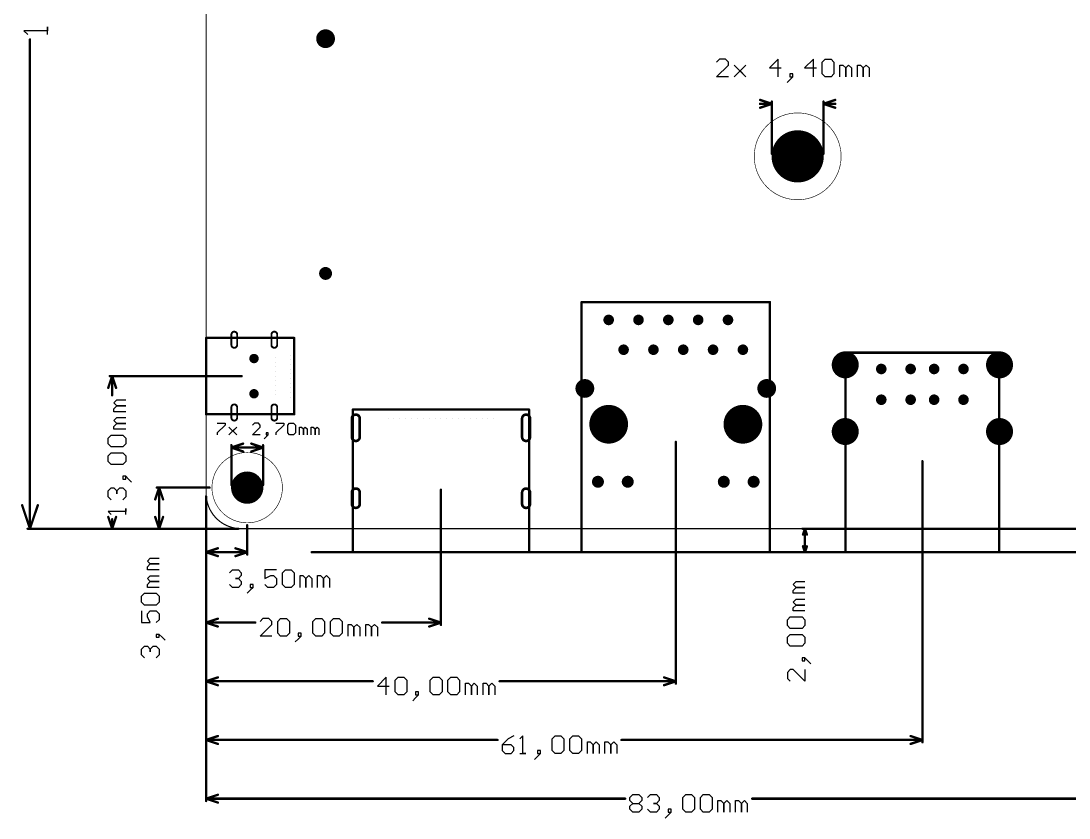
# Model space of a CAD drawing. Header units: millimetres. Extents: x -16 to 144, y -25 to 121.
# Drawn here: x -15.8 to 73.5, y -24.7 to 43.3 of the extents above; entities that cross this region are included whole.
import ezdxf

# ---------------------------------------------------------------- set-up
doc = ezdxf.new("R2010")
doc.units = ezdxf.units.MM
for name, color, linetype in [('Mechanical1', 6, 'Continuous'), ('Mechanical10', 56, 'Continuous'), ('Mechanical15', 56, 'Continuous'), ('PadHoleLayer', 156, 'Continuous')]:
    doc.layers.add(name, color=color, linetype=linetype)

# ---------------------------------------------------------------- blocks, each defined once
blk = doc.blocks.new('CON_HDMI_269')
at = {"layer": 'PadHoleLayer', "const_width": 0.225}
for points in [[(-7.588, 3.737), (-7.588, 5.312, -1), (-6.913, 5.312), (-6.913, 3.737, -1)], [(6.913, 3.737), (6.913, 5.312, -1), (7.588, 5.312), (7.588, 3.737, -1)], [(-7.588, -1.963), (-7.588, -0.988, -1), (-6.913, -0.988), (-6.913, -1.963, -1)], [(6.913, -1.963), (6.913, -0.988, -1), (7.588, -0.988), (7.588, -1.963, -1)]]:
    blk.add_lwpolyline(points, format="xyb", close=True, dxfattribs=at)
at = {"layer": 'PadHoleLayer'}
for points in [[(-4.5, 5.325), (-4.5, 5.325, -1), (-4.5, 5.325), (-4.5, 5.325, -1)], [(-4, 5.325), (-4, 5.325, -1), (-4, 5.325), (-4, 5.325, -1)], [(-3.5, 5.325), (-3.5, 5.325, -1), (-3.5, 5.325), (-3.5, 5.325, -1)], [(-3, 5.325), (-3, 5.325, -1), (-3, 5.325), (-3, 5.325, -1)], [(-2.5, 5.325), (-2.5, 5.325, -1), (-2.5, 5.325), (-2.5, 5.325, -1)], [(-2, 5.325), (-2, 5.325, -1), (-2, 5.325), (-2, 5.325, -1)], [(-1.5, 5.325), (-1.5, 5.325, -1), (-1.5, 5.325), (-1.5, 5.325, -1)], [(-1, 5.325), (-1, 5.325, -1), (-1, 5.325), (-1, 5.325, -1)], [(-0.5, 5.325), (-0.5, 5.325, -1), (-0.5, 5.325), (-0.5, 5.325, -1)], [(0, 5.325), (0, 5.325, -1), (0, 5.325), (0, 5.325, -1)], [(0.5, 5.325), (0.5, 5.325, -1), (0.5, 5.325), (0.5, 5.325, -1)], [(1, 5.325), (1, 5.325, -1), (1, 5.325), (1, 5.325, -1)], [(1.5, 5.325), (1.5, 5.325, -1), (1.5, 5.325), (1.5, 5.325, -1)], [(2, 5.325), (2, 5.325, -1), (2, 5.325), (2, 5.325, -1)], [(2.5, 5.325), (2.5, 5.325, -1), (2.5, 5.325), (2.5, 5.325, -1)], [(3, 5.325), (3, 5.325, -1), (3, 5.325), (3, 5.325, -1)], [(3.5, 5.325), (3.5, 5.325, -1), (3.5, 5.325), (3.5, 5.325, -1)], [(4, 5.325), (4, 5.325, -1), (4, 5.325), (4, 5.325, -1)], [(4.5, 5.325), (4.5, 5.325, -1), (4.5, 5.325), (4.5, 5.325, -1)]]:
    blk.add_lwpolyline(points, format="xyb", close=True, dxfattribs=at)
blk = doc.blocks.new('CON_WRT_685119248123_270')
at = {"layer": 'PadHoleLayer'}
for points in [[(-1.8, 3.425), (-1.8, 3.425, -1), (-1.8, 3.425), (-1.8, 3.425, -1)], [(-1.4, 3.425), (-1.4, 3.425, -1), (-1.4, 3.425), (-1.4, 3.425, -1)], [(-1, 3.425), (-1, 3.425, -1), (-1, 3.425), (-1, 3.425, -1)], [(-0.6, 3.425), (-0.6, 3.425, -1), (-0.6, 3.425), (-0.6, 3.425, -1)], [(-0.2, 3.425), (-0.2, 3.425, -1), (-0.2, 3.425), (-0.2, 3.425, -1)], [(0.2, 3.425), (0.2, 3.425, -1), (0.2, 3.425), (0.2, 3.425, -1)], [(0.6, 3.425), (0.6, 3.425, -1), (0.6, 3.425), (0.6, 3.425, -1)], [(1, 3.425), (1, 3.425, -1), (1, 3.425), (1, 3.425, -1)], [(1.4, 3.425), (1.4, 3.425, -1), (1.4, 3.425), (1.4, 3.425, -1)], [(1.8, 3.425), (1.8, 3.425, -1), (1.8, 3.425), (1.8, 3.425, -1)], [(-1.6, 2.2), (-1.6, 2.2, -1), (-1.6, 2.2), (-1.6, 2.2, -1)], [(-1.2, 2.2), (-1.2, 2.2, -1), (-1.2, 2.2), (-1.2, 2.2, -1)], [(-0.8, 2.2), (-0.8, 2.2, -1), (-0.8, 2.2), (-0.8, 2.2, -1)], [(-0.4, 2.2), (-0.4, 2.2, -1), (-0.4, 2.2), (-0.4, 2.2, -1)], [(0, 2.2), (0, 2.2, -1), (0, 2.2), (0, 2.2, -1)], [(0.4, 2.2), (0.4, 2.2, -1), (0.4, 2.2), (0.4, 2.2, -1)], [(0.8, 2.2), (0.8, 2.2, -1), (0.8, 2.2), (0.8, 2.2, -1)], [(1.2, 2.2), (1.2, 2.2, -1), (1.2, 2.2), (1.2, 2.2, -1)], [(1.6, 2.2), (1.6, 2.2, -1), (1.6, 2.2), (1.6, 2.2, -1)]]:
    blk.add_lwpolyline(points, format="xyb", close=True, dxfattribs=at)
for points, const_width in [([(-3.544, 2.304), (-2.656, 2.304, -1), (-2.656, 1.816), (-3.544, 1.816, -1)], 0.162), ([(2.656, 2.304), (3.544, 2.304, -1), (3.544, 1.816), (2.656, 1.816, -1)], 0.162), ([(-1.7, 0.33, 1), (-1.3, 0.33, 1)], 0.4), ([(1.3, 0.33, 1), (1.7, 0.33, 1)], 0.4), ([(-3.544, -1.106), (-2.656, -1.106, -1), (-2.656, -1.594), (-3.544, -1.594, -1)], 0.162), ([(2.656, -1.106), (3.544, -1.106, -1), (3.544, -1.594), (2.656, -1.594, -1)], 0.162)]:
    blk.add_lwpolyline(points, format="xyb", close=True, dxfattribs=dict(at, const_width=const_width))
blk = doc.blocks.new('PCB_WRT_9774025360_271')
at = {"layer": 'PadHoleLayer', "const_width": 2.2}
blk.add_lwpolyline([(-1.1, 0, 1), (1.1, 0, 1)], format="xyb", close=True, dxfattribs=at)
blk = doc.blocks.new('CON_NGFF_KEY_M_P67_H420_280')
at = {"layer": 'PadHoleLayer'}
for points, const_width in [([(9.6, -1.5, 1), (10.4, -1.5, 1)], 0.8), ([(-10.275, -1.5, 1), (-9.725, -1.5, 1)], 0.55)]:
    blk.add_lwpolyline(points, format="xyb", close=True, dxfattribs=dict(at, const_width=const_width))
blk = doc.blocks.new('PCB_MH_H270_C600_283')
at = {"layer": 'PadHoleLayer', "const_width": 1.35}
blk.add_lwpolyline([(-0.675, 0, 1), (0.675, 0, 1)], format="xyb", close=True, dxfattribs=at)
blk = doc.blocks.new('CON_WRT_7499110122_B_285')
at = {"layer": 'PadHoleLayer'}
for points, const_width in [([(-5.94, 9.14, 1), (-5.49, 9.14, 1)], 0.45), ([(-3.4, 9.14, 1), (-2.95, 9.14, 1)], 0.45), ([(-0.86, 9.14, 1), (-0.41, 9.14, 1)], 0.45), ([(1.68, 9.14, 1), (2.13, 9.14, 1)], 0.45), ([(4.22, 9.14, 1), (4.67, 9.14, 1)], 0.45), ([(-4.67, 6.6, 1), (-4.22, 6.6, 1)], 0.45), ([(-2.13, 6.6, 1), (-1.68, 6.6, 1)], 0.45), ([(0.41, 6.6, 1), (0.86, 6.6, 1)], 0.45), ([(2.95, 6.6, 1), (3.4, 6.6, 1)], 0.45), ([(5.49, 6.6, 1), (5.94, 6.6, 1)], 0.45), ([(-8.145, 3.3, 1), (-7.345, 3.3, 1)], 0.8), ([(7.345, 3.3, 1), (8.145, 3.3, 1)], 0.8), ([(-6.54, 0.25, 1), (-4.89, 0.25, 1)], 1.65), ([(4.89, 0.25, 1), (6.54, 0.25, 1)], 1.65), ([(-6.885, -4.65, 1), (-6.375, -4.65, 1)], 0.51), ([(-4.345, -4.65, 1), (-3.835, -4.65, 1)], 0.51), ([(3.835, -4.65, 1), (4.345, -4.65, 1)], 0.51), ([(6.375, -4.65, 1), (6.885, -4.65, 1)], 0.51)]:
    blk.add_lwpolyline(points, format="xyb", close=True, dxfattribs=dict(at, const_width=const_width))
blk = doc.blocks.new('CON_USB_TYPE_A_2X_286')
at = {"layer": 'PadHoleLayer'}
for points, const_width in [([(-7.145, 7.46, 1), (-5.995, 7.46, 1)], 1.15), ([(5.995, 7.46, 1), (7.145, 7.46, 1)], 1.15), ([(-3.725, 7.11, 1), (-3.275, 7.11, 1)], 0.45), ([(-1.225, 7.11, 1), (-0.775, 7.11, 1)], 0.45), ([(0.775, 7.11, 1), (1.225, 7.11, 1)], 0.45), ([(3.275, 7.11, 1), (3.725, 7.11, 1)], 0.45), ([(-3.725, 4.49, 1), (-3.275, 4.49, 1)], 0.45), ([(-1.225, 4.49, 1), (-0.775, 4.49, 1)], 0.45), ([(0.775, 4.49, 1), (1.225, 4.49, 1)], 0.45), ([(3.275, 4.49, 1), (3.725, 4.49, 1)], 0.45), ([(-7.145, 1.78, 1), (-5.995, 1.78, 1)], 1.15), ([(5.995, 1.78, 1), (7.145, 1.78, 1)], 1.15)]:
    blk.add_lwpolyline(points, format="xyb", close=True, dxfattribs=dict(at, const_width=const_width))

msp = doc.modelspace()

# ---------------------------------------------------------------- linework, layer by layer
at = {"layer": 'Mechanical1', "const_width": 0.1}
for points in [[(0, 97), (0, 3)], [(3, 0), (97, 0)]]:
    msp.add_lwpolyline(points, dxfattribs=at)
at = {"layer": 'Mechanical1', "const_width": 0.05}
for points in [[(-0.025, 3, 1), (0.025, 3, 1)], [(-0.025, 3, 1), (0.025, 3, 1)], [(2.975, 0, 1), (3.025, 0, 1)], [(2.975, 0, 1), (3.025, 0, 1)]]:
    msp.add_lwpolyline(points, format="xyb", close=True, dxfattribs=at)
at = {"layer": 'Mechanical1', "const_width": 0.1}
msp.add_lwpolyline([(3, 0, -0.414214), (0, 3)], format="xyb", dxfattribs=at)
at = {"layer": 'Mechanical10'}
for p, q in [((-13.515, 42.429), (-15.514, 42.429)), ((-15.514, 42.429), (-15.181, 42.096)), ((-13.515, 42.096), (-13.515, 42.762)), ((-13.515, 42.762), (-13.515, 42.429))]:
    msp.add_line(p, q, dxfattribs=at)
at = {"layer": 'Mechanical10', "const_width": 0.2}
for points in [[(-15, 0), (-15, 41.69)], [(-15.667, 2), (-15, 0)], [(-15, 0), (-14.333, 2)], [(-15.2, 0), (2.75, 0)]]:
    msp.add_lwpolyline(points, dxfattribs=at)
at = {"layer": 'Mechanical10', "const_width": 0.1}
for points in [[(-15.05, 41.69, 1), (-14.95, 41.69, 1)], [(-15.717, 2, 1), (-15.617, 2, 1)], [(-14.383, 2, 1), (-14.283, 2, 1)], [(-15.25, 0, 1), (-15.15, 0, 1)], [(-15.05, 0, 1), (-14.95, 0, 1)], [(-15.05, 0, 1), (-14.95, 0, 1)], [(-15.05, 0, 1), (-14.95, 0, 1)], [(2.7, 0, 1), (2.8, 0, 1)]]:
    msp.add_lwpolyline(points, format="xyb", close=True, dxfattribs=at)
at = {"layer": 'Mechanical15'}
for p, q in [((43.725, 40.005), (43.476, 39.755)), ((43.476, 38.505), (44.475, 39.505)), ((44.225, 40.005), (43.725, 40.005)), ((44.475, 39.755), (44.225, 40.005)), ((44.475, 39.505), (44.475, 39.755)), ((44.975, 39.505), (45.975, 38.505)), ((45.975, 39.505), (44.975, 38.505)), ((45.475, 39.005), (45.975, 39.505)), ((48.724, 40.005), (47.974, 39.255)), ((48.724, 38.505), (48.724, 40.005)), ((51.723, 40.005), (50.973, 39.255)), ((51.723, 38.505), (51.723, 40.005)), ((52.473, 39.755), (52.723, 40.005)), ((52.473, 38.755), (52.473, 39.755)), ((52.723, 40.005), (53.222, 40.005)), ((53.222, 40.005), (53.472, 39.755)), ((53.472, 39.755), (53.472, 38.755)), ((53.972, 38.505), (53.972, 39.505)), ((53.972, 39.505), (54.222, 39.505)), ((54.222, 39.505), (54.472, 39.255)), ((54.472, 39.255), (54.722, 39.505)), ((54.722, 39.505), (54.972, 39.255)), ((55.472, 38.505), (55.472, 39.505)), ((55.472, 39.505), (55.722, 39.505)), ((55.722, 39.505), (55.971, 39.255)), ((55.971, 39.255), (56.221, 39.505)), ((56.221, 39.505), (56.471, 39.255)), ((44.475, 38.505), (43.476, 38.505)), ((45.975, 38.505), (45.475, 39.005)), ((47.974, 39.255), (48.974, 39.255)), ((49.973, 38.755), (49.723, 38.755)), ((49.723, 38.755), (49.723, 38.505)), ((49.723, 38.256), (49.973, 38.505)), ((49.723, 38.505), (49.973, 38.505)), ((49.973, 38.505), (49.723, 38.256)), ((49.973, 38.505), (49.973, 38.755)), ((50.973, 39.255), (51.973, 39.255)), ((52.723, 38.505), (52.473, 38.755)), ((53.222, 38.505), (52.723, 38.505)), ((53.472, 38.755), (53.222, 38.505)), ((54.472, 39.255), (54.472, 38.505)), ((54.472, 38.505), (54.472, 39.255)), ((54.972, 39.255), (54.972, 38.505)), ((55.971, 39.255), (55.971, 38.505)), ((55.971, 38.505), (55.971, 39.255)), ((56.471, 39.255), (56.471, 38.505)), ((49.723, 38.256), (49.474, 38.006)), ((-7.848, 10.717), (-7.598, 10.967)), ((-7.598, 10.467), (-7.848, 10.717)), ((-7.598, 10.967), (-6.848, 10.967)), ((-7.848, 10.217), (-7.598, 10.467)), ((-7.848, 9.967), (-7.848, 10.217)), ((-6.848, 9.967), (-7.848, 9.967)), ((-7.598, 10.467), (-6.848, 10.467)), ((-6.848, 10.467), (-7.598, 10.467)), ((-7.848, 9.218), (-7.598, 9.468)), ((-7.598, 8.968), (-7.848, 9.218)), ((-7.848, 8.718), (-7.598, 8.968)), ((-7.598, 9.468), (-6.848, 9.468)), ((-7.598, 8.968), (-6.848, 8.968)), ((-6.848, 8.968), (-7.598, 8.968)), ((0.95, 9), (1.616, 9)), ((1.616, 9), (1.616, 8.833)), ((4.116, 9), (3.949, 8.833)), ((4.449, 9), (4.116, 9)), ((4.615, 8.833), (4.449, 9)), ((5.948, 9), (6.615, 9)), ((6.615, 9), (6.615, 8.833)), ((6.948, 8.833), (7.115, 9)), ((7.115, 9), (7.448, 9)), ((7.448, 9), (7.615, 8.833)), ((-7.848, 8.468), (-7.848, 8.718)), ((-6.848, 8.468), (-7.848, 8.468)), ((1.616, 8.833), (0.95, 8.167)), ((0.95, 8.167), (0.95, 8)), ((1.95, 8.666), (2.616, 8)), ((2.616, 8.666), (1.95, 8)), ((2.283, 8.333), (2.616, 8.666)), ((2.616, 8), (2.283, 8.333)), ((3.949, 8), (4.615, 8.666)), ((4.615, 8.666), (4.615, 8.833)), ((5.282, 8.167), (5.115, 8.167)), ((5.115, 8.167), (5.115, 8)), ((5.282, 8), (5.282, 8.167)), ((6.615, 8.833), (5.948, 8.167)), ((5.948, 8.167), (5.948, 8)), ((6.948, 8.167), (6.948, 8.833)), ((7.115, 8), (6.948, 8.167)), ((7.615, 8.167), (7.448, 8)), ((7.615, 8.833), (7.615, 8.167)), ((7.948, 8), (7.948, 8.666)), ((7.948, 8.666), (8.114, 8.666)), ((8.114, 8.666), (8.281, 8.5)), ((8.281, 8.5), (8.448, 8.666)), ((8.281, 8.5), (8.281, 8)), ((8.281, 8), (8.281, 8.5)), ((8.448, 8.666), (8.614, 8.5)), ((8.614, 8.5), (8.614, 8)), ((8.947, 8), (8.947, 8.666)), ((8.947, 8.666), (9.114, 8.666)), ((9.114, 8.666), (9.281, 8.5)), ((9.281, 8.5), (9.447, 8.666)), ((9.281, 8.5), (9.281, 8)), ((9.281, 8), (9.281, 8.5)), ((9.447, 8.666), (9.614, 8.5)), ((9.614, 8.5), (9.614, 8)), ((-8.347, 7.718), (-8.098, 7.968)), ((-8.347, 7.218), (-8.347, 7.718)), ((-8.098, 6.968), (-8.347, 7.218)), ((-8.098, 7.968), (-7.098, 7.968)), ((-7.098, 7.968), (-6.848, 7.718)), ((-6.848, 7.218), (-7.098, 6.968)), ((-6.848, 7.718), (-6.848, 7.218)), ((4.615, 8), (3.949, 8)), ((5.115, 7.833), (4.949, 7.667)), ((5.115, 7.833), (5.282, 8)), ((5.115, 8), (5.282, 8)), ((5.282, 8), (5.115, 7.833)), ((7.448, 8), (7.115, 8)), ((-8.347, 6.219), (-8.098, 6.468)), ((-7.098, 6.968), (-8.098, 6.968)), ((-8.098, 6.468), (-7.098, 6.468)), ((-7.098, 6.468), (-6.848, 6.219)), ((-8.347, 5.719), (-8.347, 6.219)), ((-8.098, 5.469), (-8.347, 5.719)), ((-7.098, 5.469), (-8.098, 5.469)), ((-6.848, 5.719), (-7.098, 5.469)), ((-6.848, 6.219), (-6.848, 5.719)), ((-6.848, 4.469), (-7.098, 4.469)), ((-7.098, 4.469), (-7.098, 4.219)), ((-6.598, 4.219), (-6.848, 4.469)), ((-6.848, 4.219), (-6.848, 4.469)), ((-6.848, 4.469), (-6.598, 4.219)), ((-7.098, 4.219), (-6.848, 4.219)), ((-6.598, 4.219), (-6.348, 3.969)), ((-8.347, 3.22), (-8.098, 3.469)), ((-8.347, 2.72), (-8.347, 3.22)), ((-8.098, 2.47), (-8.347, 2.72)), ((-8.098, 3.469), (-7.848, 3.469)), ((-7.848, 3.469), (-7.598, 3.22)), ((-7.598, 3.22), (-7.348, 3.469)), ((-7.598, 3.22), (-7.598, 2.97)), ((-7.598, 2.97), (-7.598, 3.22)), ((-7.348, 3.469), (-7.098, 3.469)), ((-7.098, 3.469), (-6.848, 3.22)), ((-6.848, 2.72), (-7.098, 2.47)), ((-6.848, 3.22), (-6.848, 2.72)), ((-6.848, 1.47), (-8.347, 1.47)), ((-8.347, 1.47), (-8.098, 1.22)), ((-6.848, 1.22), (-6.848, 1.72)), ((-6.848, 1.72), (-6.848, 1.47)), ((-5, -2.753), (-4.75, -2.503)), ((-4.75, -2.503), (-4, -2.503)), ((-4.75, -3.003), (-5, -2.753)), ((-5, -3.253), (-4.75, -3.003)), ((-5, -3.502), (-5, -3.253)), ((-4, -3.502), (-5, -3.502)), ((-4.75, -3.003), (-4, -3.003)), ((-4, -3.003), (-4.75, -3.003)), ((2, -3.75), (2.25, -3.5)), ((2.25, -3.5), (2.75, -3.5)), ((2.75, -3.5), (3, -3.75)), ((5.999, -3.5), (4.999, -3.5)), ((4.999, -3.5), (4.999, -4.25)), ((6.499, -3.75), (6.748, -3.5)), ((6.748, -3.5), (7.248, -3.5)), ((7.248, -3.5), (7.498, -3.75)), ((-5, -4.252), (-4.75, -4.002)), ((-4.75, -4.502), (-5, -4.252)), ((-4.75, -4.002), (-4, -4.002)), ((2.75, -4.25), (2.5, -4.25)), ((2.5, -4.25), (2.75, -4.25)), ((3, -4), (2.75, -4.25)), ((2.75, -4.25), (3, -4.5)), ((3, -3.75), (3, -4)), ((4.999, -4.25), (5.499, -4)), ((5.499, -4), (5.749, -4)), ((5.749, -4), (5.999, -4.25)), ((5.999, -4.25), (5.999, -4.75)), ((6.499, -4.75), (6.499, -3.75)), ((7.498, -3.75), (7.498, -4.75)), ((7.998, -5), (7.998, -4)), ((7.998, -4), (8.248, -4)), ((8.248, -4), (8.498, -4.25)), ((8.498, -4.25), (8.748, -4)), ((8.498, -4.25), (8.498, -5)), ((8.498, -5), (8.498, -4.25)), ((8.748, -4), (8.998, -4.25)), ((8.998, -4.25), (8.998, -5)), ((9.498, -5), (9.498, -4)), ((9.498, -4), (9.747, -4)), ((9.747, -4), (9.997, -4.25)), ((9.997, -4.25), (10.247, -4)), ((9.997, -4.25), (9.997, -5)), ((9.997, -5), (9.997, -4.25)), ((10.247, -4), (10.497, -4.25)), ((10.497, -4.25), (10.497, -5)), ((-5, -4.752), (-4.75, -4.502)), ((-5, -5.002), (-5, -4.752)), ((-4, -5.002), (-5, -5.002)), ((-4.75, -4.502), (-4, -4.502)), ((-4, -4.502), (-4.75, -4.502)), ((2.25, -5), (2, -4.75)), ((2.75, -5), (2.25, -5)), ((3, -4.75), (2.75, -5)), ((3, -4.5), (3, -4.75)), ((3.749, -5.25), (3.5, -5.5)), ((3.999, -4.75), (3.749, -4.75)), ((3.749, -4.75), (3.749, -5)), ((3.749, -5.25), (3.999, -5)), ((3.749, -5), (3.999, -5)), ((3.999, -5), (3.749, -5.25)), ((3.999, -5), (3.999, -4.75)), ((5.249, -5), (4.999, -4.75)), ((5.749, -5), (5.249, -5)), ((5.999, -4.75), (5.749, -5)), ((6.748, -5), (6.499, -4.75)), ((7.248, -5), (6.748, -5)), ((7.498, -4.75), (7.248, -5)), ((50, -4.753), (50.25, -4.503)), ((50.25, -5.003), (50, -4.753)), ((50, -5.253), (50.25, -5.003)), ((50, -5.502), (50, -5.253)), ((50.25, -4.503), (51, -4.503)), ((50.25, -5.003), (51, -5.003)), ((51, -5.003), (50.25, -5.003)), ((-5.5, -5.752), (-5.25, -5.502)), ((-5.5, -6.252), (-5.5, -5.752)), ((-5.25, -5.502), (-4.25, -5.502)), ((-4.25, -5.502), (-4, -5.752)), ((-4, -5.752), (-4, -6.252)), ((51, -5.502), (50, -5.502)), ((50, -6.252), (50.25, -6.002)), ((50.25, -6.002), (51, -6.002)), ((-5.25, -6.501), (-5.5, -6.252)), ((-5.5, -7.001), (-5.5, -8.001)), ((-4.25, -6.501), (-5.25, -6.501)), ((-5, -7.251), (-4.75, -7.001)), ((-4.75, -7.001), (-4.25, -7.001)), ((-4, -6.252), (-4.25, -6.501)), ((-4.25, -7.001), (-4, -7.251)), ((50.25, -6.502), (50, -6.252)), ((50, -6.752), (50.25, -6.502)), ((50, -7.002), (50, -6.752)), ((51, -7.002), (50, -7.002)), ((50.25, -6.502), (51, -6.502)), ((51, -6.502), (50.25, -6.502)), ((-5.5, -8.001), (-4.75, -8.001)), ((-5, -7.501), (-5, -7.251)), ((-4.75, -8.001), (-5, -7.501)), ((-4, -7.751), (-4.25, -8.001)), ((-4, -7.251), (-4, -7.751)), ((4.845, -7.653), (4.595, -7.902)), ((5.345, -7.653), (4.845, -7.653)), ((5.595, -7.902), (5.345, -7.653)), ((5.595, -8.152), (5.595, -7.902)), ((6.095, -7.902), (6.345, -7.653)), ((6.095, -8.902), (6.095, -7.902)), ((6.345, -7.653), (6.844, -7.653)), ((6.844, -7.653), (7.094, -7.902)), ((7.094, -7.902), (7.094, -8.902)), ((9.094, -7.902), (9.344, -7.653)), ((9.094, -8.902), (9.094, -7.902)), ((9.344, -7.653), (9.844, -7.653)), ((9.844, -7.653), (10.093, -7.902)), ((10.093, -7.902), (10.093, -8.902)), ((10.593, -7.902), (10.843, -7.653)), ((10.593, -8.902), (10.593, -7.902)), ((10.843, -7.653), (11.343, -7.653)), ((11.343, -7.653), (11.593, -7.902)), ((11.593, -7.902), (11.593, -8.902)), ((49.5, -7.752), (49.75, -7.502)), ((49.5, -8.252), (49.5, -7.752)), ((49.75, -7.502), (50.75, -7.502)), ((50.75, -7.502), (51, -7.752)), ((51, -7.752), (51, -8.252)), ((4.595, -9.152), (5.595, -8.152)), ((6.345, -9.152), (6.095, -8.902)), ((7.094, -8.902), (6.844, -9.152)), ((8.094, -8.902), (7.844, -8.902)), ((7.844, -8.902), (7.844, -9.152)), ((8.094, -9.152), (8.094, -8.902)), ((9.344, -9.152), (9.094, -8.902)), ((10.093, -8.902), (9.844, -9.152)), ((10.843, -9.152), (10.593, -8.902)), ((11.593, -8.902), (11.343, -9.152)), ((12.093, -9.152), (12.093, -8.152)), ((12.093, -8.152), (12.343, -8.152)), ((12.343, -8.152), (12.593, -8.402)), ((12.593, -8.402), (12.843, -8.152)), ((12.593, -8.402), (12.593, -9.152)), ((12.593, -9.152), (12.593, -8.402)), ((12.843, -8.152), (13.092, -8.402)), ((13.092, -8.402), (13.092, -9.152)), ((13.592, -9.152), (13.592, -8.152)), ((13.592, -8.152), (13.842, -8.152)), ((13.842, -8.152), (14.092, -8.402)), ((14.092, -8.402), (14.342, -8.152)), ((14.092, -8.402), (14.092, -9.152)), ((14.092, -9.152), (14.092, -8.402)), ((14.342, -8.152), (14.592, -8.402)), ((14.592, -8.402), (14.592, -9.152)), ((49.75, -8.501), (49.5, -8.252)), ((50.75, -8.501), (49.75, -8.501)), ((51, -8.252), (50.75, -8.501)), ((-4, -9.001), (-4.25, -9.001)), ((-4.25, -9.001), (-4.25, -9.251)), ((-4.25, -9.251), (-4, -9.251)), ((-3.75, -9.251), (-4, -9.001)), ((-4, -9.251), (-4, -9.001)), ((-4, -9.001), (-3.75, -9.251)), ((-3.75, -9.251), (-3.5, -9.5)), ((5.595, -9.152), (4.595, -9.152)), ((6.844, -9.152), (6.345, -9.152)), ((7.844, -9.402), (7.594, -9.652)), ((7.844, -9.402), (8.094, -9.152)), ((7.844, -9.152), (8.094, -9.152)), ((8.094, -9.152), (7.844, -9.402)), ((9.844, -9.152), (9.344, -9.152)), ((11.343, -9.152), (10.843, -9.152)), ((49.5, -9.251), (49.75, -9.001)), ((49.5, -9.751), (49.5, -9.251)), ((49.75, -10.001), (49.5, -9.751)), ((49.75, -9.001), (50.75, -9.001)), ((50.75, -9.001), (51, -9.251)), ((51, -9.751), (50.75, -10.001)), ((51, -9.251), (51, -9.751)), ((-5.5, -10.25), (-5.25, -10)), ((-5.5, -10.75), (-5.5, -10.25)), ((-5.25, -10), (-5, -10)), ((-5, -10), (-4.75, -10.25)), ((-4.75, -10.25), (-4.5, -10)), ((-4.75, -10.25), (-4.75, -10.5)), ((-4.75, -10.5), (-4.75, -10.25)), ((-4.5, -10), (-4.25, -10)), ((-4.25, -10), (-4, -10.25)), ((-4, -10.25), (-4, -10.75)), ((50.75, -10.001), (49.75, -10.001)), ((-5.25, -11), (-5.5, -10.75)), ((-4, -10.75), (-4.25, -11)), ((51, -11.001), (50.75, -11.001)), ((50.75, -11.001), (50.75, -11.251)), ((50.75, -11.251), (51, -11.251)), ((51.25, -11.251), (51, -11.001)), ((51, -11.251), (51, -11.001)), ((51, -11.001), (51.25, -11.251)), ((51.25, -11.251), (51.5, -11.5)), ((49.75, -12), (49.5, -12.25)), ((49.5, -12.25), (49.5, -12.75)), ((50, -12), (49.75, -12)), ((51, -13), (50, -12)), ((51, -12), (51, -13)), ((15.345, -12.653), (14.595, -13.402)), ((15.345, -14.152), (15.345, -12.653)), ((16.095, -12.902), (16.345, -12.653)), ((16.095, -13.902), (16.095, -12.902)), ((16.345, -12.653), (16.844, -12.653)), ((16.844, -12.653), (17.094, -12.902)), ((17.094, -12.902), (17.094, -13.902)), ((19.094, -12.902), (19.344, -12.653)), ((19.094, -13.902), (19.094, -12.902)), ((19.344, -12.653), (19.844, -12.653)), ((19.844, -12.653), (20.093, -12.902)), ((20.093, -12.902), (20.093, -13.902)), ((20.593, -12.902), (20.843, -12.653)), ((20.593, -13.902), (20.593, -12.902)), ((20.843, -12.653), (21.343, -12.653)), ((21.343, -12.653), (21.593, -12.902)), ((21.593, -12.902), (21.593, -13.902)), ((22.093, -14.152), (22.093, -13.152)), ((22.093, -13.152), (22.343, -13.152)), ((22.343, -13.152), (22.593, -13.402)), ((22.593, -13.402), (22.843, -13.152)), ((22.843, -13.152), (23.092, -13.402)), ((23.592, -14.152), (23.592, -13.152)), ((23.592, -13.152), (23.842, -13.152)), ((23.842, -13.152), (24.092, -13.402)), ((24.092, -13.402), (24.342, -13.152)), ((24.342, -13.152), (24.592, -13.402)), ((49.5, -12.75), (49.75, -13)), ((14.595, -13.402), (15.595, -13.402)), ((16.345, -14.152), (16.095, -13.902)), ((16.844, -14.152), (16.345, -14.152)), ((17.094, -13.902), (16.844, -14.152)), ((18.094, -13.902), (17.844, -13.902)), ((17.844, -13.902), (17.844, -14.152)), ((17.844, -14.402), (18.094, -14.152)), ((17.844, -14.152), (18.094, -14.152)), ((18.094, -14.152), (17.844, -14.402)), ((18.094, -14.152), (18.094, -13.902)), ((19.344, -14.152), (19.094, -13.902)), ((19.844, -14.152), (19.344, -14.152)), ((20.093, -13.902), (19.844, -14.152)), ((20.843, -14.152), (20.593, -13.902)), ((21.343, -14.152), (20.843, -14.152)), ((21.593, -13.902), (21.343, -14.152)), ((22.593, -13.402), (22.593, -14.152)), ((22.593, -14.152), (22.593, -13.402)), ((23.092, -13.402), (23.092, -14.152)), ((24.092, -13.402), (24.092, -14.152)), ((24.092, -14.152), (24.092, -13.402)), ((24.592, -13.402), (24.592, -14.152)), ((17.844, -14.402), (17.594, -14.652)), ((26.22, -17.653), (25.72, -17.902)), ((26.97, -17.653), (26.72, -17.902)), ((26.97, -19.152), (26.97, -17.653)), ((29.469, -17.902), (29.719, -17.653)), ((29.719, -17.653), (30.219, -17.653)), ((30.219, -17.653), (30.468, -17.902)), ((30.968, -17.902), (31.218, -17.653)), ((31.218, -17.653), (31.718, -17.653)), ((31.718, -17.653), (31.968, -17.902)), ((25.72, -17.902), (25.22, -18.402)), ((25.22, -18.402), (25.22, -18.902)), ((25.97, -18.402), (25.22, -18.402)), ((26.22, -18.652), (25.97, -18.402)), ((26.22, -18.902), (26.22, -18.652)), ((29.469, -18.902), (29.469, -17.902)), ((30.468, -17.902), (30.468, -18.902)), ((30.968, -18.902), (30.968, -17.902)), ((31.968, -17.902), (31.968, -18.902)), ((32.468, -19.152), (32.468, -18.152)), ((32.468, -18.152), (32.718, -18.152)), ((32.718, -18.152), (32.968, -18.402)), ((32.968, -18.402), (33.218, -18.152)), ((32.968, -18.402), (32.968, -19.152)), ((32.968, -19.152), (32.968, -18.402)), ((33.218, -18.152), (33.468, -18.402)), ((33.468, -18.402), (33.468, -19.152)), ((33.967, -19.152), (33.967, -18.152)), ((33.967, -18.152), (34.217, -18.152)), ((34.217, -18.152), (34.467, -18.402)), ((34.467, -18.402), (34.717, -18.152)), ((34.467, -18.402), (34.467, -19.152)), ((34.467, -19.152), (34.467, -18.402)), ((34.717, -18.152), (34.967, -18.402)), ((34.967, -18.402), (34.967, -19.152)), ((25.22, -18.902), (25.47, -19.152)), ((25.47, -19.152), (25.97, -19.152)), ((25.97, -19.152), (26.22, -18.902)), ((26.72, -19.152), (27.22, -19.152)), ((27.22, -19.152), (26.97, -19.152)), ((28.219, -19.402), (27.969, -19.652)), ((28.469, -18.902), (28.219, -18.902)), ((28.219, -18.902), (28.219, -19.152)), ((28.219, -19.402), (28.469, -19.152)), ((28.219, -19.152), (28.469, -19.152)), ((28.469, -19.152), (28.219, -19.402)), ((28.469, -19.152), (28.469, -18.902)), ((29.719, -19.152), (29.469, -18.902)), ((30.219, -19.152), (29.719, -19.152)), ((30.468, -18.902), (30.219, -19.152)), ((31.218, -19.152), (30.968, -18.902)), ((31.718, -19.152), (31.218, -19.152)), ((31.968, -18.902), (31.718, -19.152)), ((36.095, -22.902), (36.345, -22.653)), ((36.095, -23.152), (36.095, -22.902)), ((36.345, -23.402), (36.095, -23.152)), ((36.345, -22.653), (36.845, -22.653)), ((36.845, -22.653), (37.095, -22.902)), ((37.095, -23.152), (36.845, -23.402)), ((37.095, -22.902), (37.095, -23.152)), ((37.595, -22.902), (37.845, -22.653)), ((37.845, -22.653), (38.344, -22.653)), ((38.344, -22.653), (38.594, -22.902)), ((38.594, -23.152), (38.344, -23.402)), ((38.594, -22.902), (38.594, -23.152)), ((40.594, -22.902), (40.844, -22.653)), ((40.594, -23.902), (40.594, -22.902)), ((40.844, -22.653), (41.344, -22.653)), ((41.344, -22.653), (41.593, -22.902)), ((41.593, -22.902), (41.593, -23.902)), ((42.093, -22.902), (42.343, -22.653)), ((42.093, -23.902), (42.093, -22.902)), ((42.343, -22.653), (42.843, -22.653)), ((42.843, -22.653), (43.093, -22.902)), ((43.093, -22.902), (43.093, -23.902)), ((43.593, -24.152), (43.593, -23.152)), ((43.593, -23.152), (43.843, -23.152)), ((43.843, -23.152), (44.093, -23.402)), ((44.093, -23.402), (44.343, -23.152)), ((44.343, -23.152), (44.592, -23.402)), ((45.092, -24.152), (45.092, -23.152)), ((45.092, -23.152), (45.342, -23.152)), ((45.342, -23.152), (45.592, -23.402)), ((45.592, -23.402), (45.842, -23.152)), ((45.842, -23.152), (46.092, -23.402)), ((36.095, -23.652), (36.345, -23.402)), ((36.095, -23.902), (36.095, -23.652)), ((36.345, -24.152), (36.095, -23.902)), ((36.345, -23.402), (36.845, -23.402)), ((36.845, -23.402), (37.095, -23.652)), ((37.095, -23.902), (36.845, -24.152)), ((37.095, -23.652), (37.095, -23.902)), ((37.845, -24.152), (37.595, -23.902)), ((38.344, -23.402), (38.095, -23.402)), ((38.095, -23.402), (38.344, -23.402)), ((38.344, -23.402), (38.594, -23.652)), ((38.594, -23.902), (38.344, -24.152)), ((38.594, -23.652), (38.594, -23.902)), ((39.594, -23.902), (39.344, -23.902)), ((39.344, -23.902), (39.344, -24.152)), ((39.594, -24.152), (39.594, -23.902)), ((40.844, -24.152), (40.594, -23.902)), ((41.593, -23.902), (41.344, -24.152)), ((42.343, -24.152), (42.093, -23.902)), ((43.093, -23.902), (42.843, -24.152)), ((44.093, -23.402), (44.093, -24.152)), ((44.093, -24.152), (44.093, -23.402)), ((44.592, -23.402), (44.592, -24.152)), ((45.592, -23.402), (45.592, -24.152)), ((45.592, -24.152), (45.592, -23.402)), ((46.092, -23.402), (46.092, -24.152)), ((36.845, -24.152), (36.345, -24.152)), ((38.344, -24.152), (37.845, -24.152)), ((39.344, -24.402), (39.094, -24.652)), ((39.344, -24.402), (39.594, -24.152)), ((39.344, -24.152), (39.594, -24.152)), ((39.594, -24.152), (39.344, -24.402)), ((41.344, -24.152), (40.844, -24.152)), ((42.843, -24.152), (42.343, -24.152))]:
    msp.add_line(p, q, dxfattribs=at)
at = {"layer": 'Mechanical15', "const_width": 0.2}
for points in [[(47.18, 36.535), (48.18, 36.201)], [(52.58, 36.201), (53.58, 36.535)], [(47.18, 35.868), (48.18, 36.201)], [(47.18, 36.201), (48.18, 36.201)], [(48.18, 31.951), (48.18, 36.401)], [(52.58, 31.951), (52.58, 36.401)], [(52.58, 36.201), (53.58, 35.868)], [(52.58, 36.201), (53.58, 36.201)], [(31.98, 19.3), (48.02, 19.3)], [(31.98, -2), (31.98, 19.3)], [(48.02, -2), (48.02, 19.3)], [(0, 16.25), (7.5, 16.25)], [(0, 9.75), (0, 16.25)], [(7.5, 9.75), (7.5, 16.25)], [(54.46, 15), (67.55, 15)], [(54.46, -2), (54.46, 15)], [(67.55, -2), (67.55, 15)], [(-8.333, 12), (-8, 13)], [(-8.2, 13), (3.025, 13)], [(-8, 13), (-7.667, 12)], [(-8, 11.373), (-8, 13)], [(0, 9.75), (7.5, 9.75)], [(12.5, 10.15), (27.5, 10.15)], [(12.5, -2), (12.5, 10.15)], [(27.5, -2), (27.5, 10.15)], [(2.15, 6.914), (3.15, 7.248)], [(2.15, 3.725), (2.15, 7.114)], [(3.85, 7.248), (4.85, 6.914)], [(4.85, 3.725), (4.85, 7.114)], [(40, -13.2), (40, 7.4)], [(2.15, 6.914), (3.15, 6.581)], [(2.15, 6.914), (3.5, 6.914)], [(3.5, 6.914), (4.85, 6.914)], [(3.85, 6.581), (4.85, 6.914)], [(61, -18.2), (61, 5.75)], [(-4.333, 2.5), (-4, 3.5)], [(-4.2, 3.5), (0.3, 3.5)], [(-4, 3.5), (-3.667, 2.5)], [(-4, 1.75), (-4, 3.5)], [(0, -2.2), (0, 2.75)], [(0, -23.2), (0, 2.75)], [(0, -18.2), (0, 2.75)], [(0, -13.2), (0, 2.75)], [(0, -8.2), (0, 2.75)], [(20, -8.2), (20, 3.325)], [(-4, 0), (-4, 1.75)], [(-8.333, 1), (-8, 0)], [(-8, 0), (-7.667, 1)], [(-8, 0), (-8, 0.814)], [(-4.333, 1), (-4, 0)], [(-4, 0), (-3.667, 1)], [(-8.2, 0), (2.75, 0)], [(-4.2, 0), (2.75, 0)], [(3.5, -2.2), (3.5, 0.3)], [(50.8, 0), (96.75, 0)], [(50.833, -0.5), (51, 0)], [(51, 0), (51.167, -0.5)], [(51, -1), (51, 0)], [(0, -2), (1, -1.667)], [(2.5, -1.667), (3.5, -2)], [(50.833, -1.5), (51, -2)], [(51, -2), (51, -1)], [(51, -2), (51.167, -1.5)], [(0, -2), (1, -2.333)], [(0, -2), (1.75, -2)], [(1.75, -2), (3.5, -2)], [(2.5, -2.333), (3.5, -2)], [(9, -2), (93, -2)], [(12.5, -2), (27.5, -2)], [(31.98, -2), (48.02, -2)], [(50.8, -2), (92.7, -2)], [(54.44, -2), (67.55, -2)], [(0, -8), (1, -7.667)], [(0, -8), (1, -8.333)], [(0, -8), (4.189, -8)], [(14.998, -8), (20, -8)], [(19, -7.667), (20, -8)], [(19, -8.333), (20, -8)], [(0, -13), (1, -12.667)], [(0, -13), (1, -13.333)], [(0, -13), (14.189, -13)], [(24.998, -13), (40, -13)], [(39, -12.667), (40, -13)], [(39, -13.333), (40, -13)], [(0, -18), (1, -17.667)], [(60, -17.667), (61, -18)], [(0, -18), (1, -18.333)], [(0, -18), (24.814, -18)], [(35.373, -18), (61, -18)], [(60, -18.333), (61, -18)], [(0, -23), (1, -22.667)], [(0, -23), (1, -23.333)], [(0, -23), (35.689, -23)], [(46.498, -23), (83, -23)]]:
    msp.add_lwpolyline(points, dxfattribs=at)
at = {"layer": 'Mechanical15'}
for points, const_width in [([(47.13, 36.535, 1), (47.23, 36.535, 1)], 0.1), ([(53.53, 36.535, 1), (53.63, 36.535, 1)], 0.1), ([(47.13, 36.201, 1), (47.23, 36.201, 1)], 0.1), ([(47.13, 35.868, 1), (47.23, 35.868, 1)], 0.1), ([(48.13, 36.401, 1), (48.23, 36.401, 1)], 0.1), ([(48.13, 36.201, 1), (48.23, 36.201, 1)], 0.1), ([(48.13, 36.201, 1), (48.23, 36.201, 1)], 0.1), ([(48.13, 36.201, 1), (48.23, 36.201, 1)], 0.1), ([(52.53, 36.401, 1), (52.63, 36.401, 1)], 0.1), ([(52.53, 36.201, 1), (52.63, 36.201, 1)], 0.1), ([(52.53, 36.201, 1), (52.63, 36.201, 1)], 0.1), ([(52.53, 36.201, 1), (52.63, 36.201, 1)], 0.1), ([(53.53, 36.201, 1), (53.63, 36.201, 1)], 0.1), ([(53.53, 35.868, 1), (53.63, 35.868, 1)], 0.1), ([(54.08, 31.726, 1), (46.68, 31.726, 1)], 0.05), ([(52.58, 31.726, 1), (48.18, 31.726, 1)], 0.05), ([(46.667, 31.726, 1), (46.692, 31.726, 1)], 0.025), ([(48.13, 31.951, 1), (48.23, 31.951, 1)], 0.1), ([(48.167, 31.726, 1), (48.192, 31.726, 1)], 0.025), ([(52.53, 31.951, 1), (52.63, 31.951, 1)], 0.1), ([(52.567, 31.726, 1), (52.592, 31.726, 1)], 0.025), ([(54.067, 31.726, 1), (54.092, 31.726, 1)], 0.025), ([(31.93, 19.3, 1), (32.03, 19.3, 1)], 0.1), ([(31.93, 19.3, 1), (32.03, 19.3, 1)], 0.1), ([(47.97, 19.3, 1), (48.07, 19.3, 1)], 0.1), ([(47.97, 19.3, 1), (48.07, 19.3, 1)], 0.1), ([(-0.05, 16.25, 1), (0.05, 16.25, 1)], 0.1), ([(-0.05, 16.25, 1), (0.05, 16.25, 1)], 0.1), ([(7.45, 16.25, 1), (7.55, 16.25, 1)], 0.1), ([(7.45, 16.25, 1), (7.55, 16.25, 1)], 0.1), ([(54.41, 15, 1), (54.51, 15, 1)], 0.1), ([(54.41, 15, 1), (54.51, 15, 1)], 0.1), ([(67.5, 15, 1), (67.6, 15, 1)], 0.1), ([(67.5, 15, 1), (67.6, 15, 1)], 0.1), ([(-8.25, 13, 1), (-8.15, 13, 1)], 0.1), ([(-8.05, 13, 1), (-7.95, 13, 1)], 0.1), ([(-8.05, 13, 1), (-7.95, 13, 1)], 0.1), ([(-8.05, 13, 1), (-7.95, 13, 1)], 0.1), ([(2.975, 13, 1), (3.075, 13, 1)], 0.1), ([(-8.383, 12, 1), (-8.283, 12, 1)], 0.1), ([(-7.717, 12, 1), (-7.617, 12, 1)], 0.1), ([(-8.05, 11.373, 1), (-7.95, 11.373, 1)], 0.1), ([(-0.05, 9.75, 1), (0.05, 9.75, 1)], 0.1), ([(-0.05, 9.75, 1), (0.05, 9.75, 1)], 0.1), ([(7.45, 9.75, 1), (7.55, 9.75, 1)], 0.1), ([(7.45, 9.75, 1), (7.55, 9.75, 1)], 0.1), ([(12.45, 10.15, 1), (12.55, 10.15, 1)], 0.1), ([(12.45, 10.15, 1), (12.55, 10.15, 1)], 0.1), ([(27.45, 10.15, 1), (27.55, 10.15, 1)], 0.1), ([(27.45, 10.15, 1), (27.55, 10.15, 1)], 0.1), ([(2.1, 7.114, 1), (2.2, 7.114, 1)], 0.1), ([(3.1, 7.248, 1), (3.2, 7.248, 1)], 0.1), ([(3.8, 7.248, 1), (3.9, 7.248, 1)], 0.1), ([(4.8, 7.114, 1), (4.9, 7.114, 1)], 0.1), ([(39.95, 7.4, 1), (40.05, 7.4, 1)], 0.1), ([(6.5, 3.5, 1), (0.5, 3.5, 1)], 0.05), ([(2.1, 6.914, 1), (2.2, 6.914, 1)], 0.1), ([(2.1, 6.914, 1), (2.2, 6.914, 1)], 0.1), ([(2.1, 6.914, 1), (2.2, 6.914, 1)], 0.1), ([(3.1, 6.581, 1), (3.2, 6.581, 1)], 0.1), ([(3.45, 6.914, 1), (3.55, 6.914, 1)], 0.1), ([(3.45, 6.914, 1), (3.55, 6.914, 1)], 0.1), ([(3.8, 6.581, 1), (3.9, 6.581, 1)], 0.1), ([(4.8, 6.914, 1), (4.9, 6.914, 1)], 0.1), ([(4.8, 6.914, 1), (4.9, 6.914, 1)], 0.1), ([(4.8, 6.914, 1), (4.9, 6.914, 1)], 0.1), ([(60.95, 5.75, 1), (61.05, 5.75, 1)], 0.1), ([(4.85, 3.5, 1), (2.15, 3.5, 1)], 0.05), ([(-4.25, 3.5, 1), (-4.15, 3.5, 1)], 0.1), ([(-4.05, 3.5, 1), (-3.95, 3.5, 1)], 0.1), ([(-4.05, 3.5, 1), (-3.95, 3.5, 1)], 0.1), ([(-4.05, 3.5, 1), (-3.95, 3.5, 1)], 0.1), ([(0.25, 3.5, 1), (0.35, 3.5, 1)], 0.1), ([(2.1, 3.725, 1), (2.2, 3.725, 1)], 0.1), ([(4.8, 3.725, 1), (4.9, 3.725, 1)], 0.1), ([(-0.05, 2.75, 1), (0.05, 2.75, 1)], 0.1), ([(-0.05, 2.75, 1), (0.05, 2.75, 1)], 0.1), ([(-0.05, 2.75, 1), (0.05, 2.75, 1)], 0.1), ([(-0.05, 2.75, 1), (0.05, 2.75, 1)], 0.1), ([(-0.05, 2.75, 1), (0.05, 2.75, 1)], 0.1), ([(0.488, 3.5, 1), (0.513, 3.5, 1)], 0.025), ([(2.138, 3.5, 1), (2.163, 3.5, 1)], 0.025), ([(4.838, 3.5, 1), (4.862, 3.5, 1)], 0.025), ([(6.488, 3.5, 1), (6.512, 3.5, 1)], 0.025), ([(19.95, 3.325, 1), (20.05, 3.325, 1)], 0.1), ([(-4.383, 2.5, 1), (-4.283, 2.5, 1)], 0.1), ([(-4.05, 1.75, 1), (-3.95, 1.75, 1)], 0.1), ([(-4.05, 1.75, 1), (-3.95, 1.75, 1)], 0.1), ([(-3.717, 2.5, 1), (-3.617, 2.5, 1)], 0.1), ([(-8.383, 1, 1), (-8.283, 1, 1)], 0.1), ([(-8.05, 0.814, 1), (-7.95, 0.814, 1)], 0.1), ([(-7.717, 1, 1), (-7.617, 1, 1)], 0.1), ([(-4.383, 1, 1), (-4.283, 1, 1)], 0.1), ([(-3.717, 1, 1), (-3.617, 1, 1)], 0.1), ([(-8.25, 0, 1), (-8.15, 0, 1)], 0.1), ([(-8.05, 0, 1), (-7.95, 0, 1)], 0.1), ([(-8.05, 0, 1), (-7.95, 0, 1)], 0.1), ([(-8.05, 0, 1), (-7.95, 0, 1)], 0.1), ([(-4.25, 0, 1), (-4.15, 0, 1)], 0.1), ([(-4.05, 0, 1), (-3.95, 0, 1)], 0.1), ([(-4.05, 0, 1), (-3.95, 0, 1)], 0.1), ([(-4.05, 0, 1), (-3.95, 0, 1)], 0.1), ([(2.7, 0, 1), (2.8, 0, 1)], 0.1), ([(2.7, 0, 1), (2.8, 0, 1)], 0.1), ([(3.45, 0.3, 1), (3.55, 0.3, 1)], 0.1), ([(50.75, 0, 1), (50.85, 0, 1)], 0.1), ([(50.95, 0, 1), (51.05, 0, 1)], 0.1), ([(50.95, 0, 1), (51.05, 0, 1)], 0.1), ([(50.95, 0, 1), (51.05, 0, 1)], 0.1), ([(50.783, -0.5, 1), (50.883, -0.5, 1)], 0.1), ([(51.117, -0.5, 1), (51.217, -0.5, 1)], 0.1), ([(0.95, -1.667, 1), (1.05, -1.667, 1)], 0.1), ([(2.45, -1.667, 1), (2.55, -1.667, 1)], 0.1), ([(50.783, -1.5, 1), (50.883, -1.5, 1)], 0.1), ([(50.95, -1, 1), (51.05, -1, 1)], 0.1), ([(50.95, -1, 1), (51.05, -1, 1)], 0.1), ([(51.117, -1.5, 1), (51.217, -1.5, 1)], 0.1), ([(-0.05, -2, 1), (0.05, -2, 1)], 0.1), ([(-0.05, -2, 1), (0.05, -2, 1)], 0.1), ([(-0.05, -2, 1), (0.05, -2, 1)], 0.1), ([(-0.05, -2.2, 1), (0.05, -2.2, 1)], 0.1), ([(0.95, -2.333, 1), (1.05, -2.333, 1)], 0.1), ([(1.7, -2, 1), (1.8, -2, 1)], 0.1), ([(1.7, -2, 1), (1.8, -2, 1)], 0.1), ([(2.45, -2.333, 1), (2.55, -2.333, 1)], 0.1), ([(3.45, -2, 1), (3.55, -2, 1)], 0.1), ([(3.45, -2, 1), (3.55, -2, 1)], 0.1), ([(3.45, -2, 1), (3.55, -2, 1)], 0.1), ([(3.45, -2.2, 1), (3.55, -2.2, 1)], 0.1), ([(8.95, -2, 1), (9.05, -2, 1)], 0.1), ([(12.45, -2, 1), (12.55, -2, 1)], 0.1), ([(12.45, -2, 1), (12.55, -2, 1)], 0.1), ([(27.45, -2, 1), (27.55, -2, 1)], 0.1), ([(27.45, -2, 1), (27.55, -2, 1)], 0.1), ([(31.93, -2, 1), (32.03, -2, 1)], 0.1), ([(31.93, -2, 1), (32.03, -2, 1)], 0.1), ([(47.97, -2, 1), (48.07, -2, 1)], 0.1), ([(47.97, -2, 1), (48.07, -2, 1)], 0.1), ([(50.75, -2, 1), (50.85, -2, 1)], 0.1), ([(50.95, -2, 1), (51.05, -2, 1)], 0.1), ([(50.95, -2, 1), (51.05, -2, 1)], 0.1), ([(50.95, -2, 1), (51.05, -2, 1)], 0.1), ([(54.39, -2, 1), (54.49, -2, 1)], 0.1), ([(54.41, -2, 1), (54.51, -2, 1)], 0.1), ([(67.5, -2, 1), (67.6, -2, 1)], 0.1), ([(67.5, -2, 1), (67.6, -2, 1)], 0.1), ([(-0.05, -8, 1), (0.05, -8, 1)], 0.1), ([(-0.05, -8, 1), (0.05, -8, 1)], 0.1), ([(-0.05, -8, 1), (0.05, -8, 1)], 0.1), ([(0.95, -7.667, 1), (1.05, -7.667, 1)], 0.1), ([(4.139, -8, 1), (4.239, -8, 1)], 0.1), ([(14.948, -8, 1), (15.048, -8, 1)], 0.1), ([(18.95, -7.667, 1), (19.05, -7.667, 1)], 0.1), ([(19.95, -8, 1), (20.05, -8, 1)], 0.1), ([(19.95, -8, 1), (20.05, -8, 1)], 0.1), ([(19.95, -8, 1), (20.05, -8, 1)], 0.1), ([(-0.05, -8.2, 1), (0.05, -8.2, 1)], 0.1), ([(0.95, -8.333, 1), (1.05, -8.333, 1)], 0.1), ([(18.95, -8.333, 1), (19.05, -8.333, 1)], 0.1), ([(19.95, -8.2, 1), (20.05, -8.2, 1)], 0.1), ([(-0.05, -13, 1), (0.05, -13, 1)], 0.1), ([(-0.05, -13, 1), (0.05, -13, 1)], 0.1), ([(-0.05, -13, 1), (0.05, -13, 1)], 0.1), ([(-0.05, -13.2, 1), (0.05, -13.2, 1)], 0.1), ([(0.95, -12.667, 1), (1.05, -12.667, 1)], 0.1), ([(0.95, -13.333, 1), (1.05, -13.333, 1)], 0.1), ([(14.139, -13, 1), (14.239, -13, 1)], 0.1), ([(24.948, -13, 1), (25.048, -13, 1)], 0.1), ([(38.95, -12.667, 1), (39.05, -12.667, 1)], 0.1), ([(38.95, -13.333, 1), (39.05, -13.333, 1)], 0.1), ([(39.95, -13, 1), (40.05, -13, 1)], 0.1), ([(39.95, -13, 1), (40.05, -13, 1)], 0.1), ([(39.95, -13, 1), (40.05, -13, 1)], 0.1), ([(39.95, -13.2, 1), (40.05, -13.2, 1)], 0.1), ([(0.95, -17.667, 1), (1.05, -17.667, 1)], 0.1), ([(59.95, -17.667, 1), (60.05, -17.667, 1)], 0.1), ([(-0.05, -18, 1), (0.05, -18, 1)], 0.1), ([(-0.05, -18, 1), (0.05, -18, 1)], 0.1), ([(-0.05, -18, 1), (0.05, -18, 1)], 0.1), ([(-0.05, -18.2, 1), (0.05, -18.2, 1)], 0.1), ([(0.95, -18.333, 1), (1.05, -18.333, 1)], 0.1), ([(24.764, -18, 1), (24.864, -18, 1)], 0.1), ([(35.323, -18, 1), (35.423, -18, 1)], 0.1), ([(59.95, -18.333, 1), (60.05, -18.333, 1)], 0.1), ([(60.95, -18, 1), (61.05, -18, 1)], 0.1), ([(60.95, -18, 1), (61.05, -18, 1)], 0.1), ([(60.95, -18, 1), (61.05, -18, 1)], 0.1), ([(60.95, -18.2, 1), (61.05, -18.2, 1)], 0.1), ([(-0.05, -23, 1), (0.05, -23, 1)], 0.1), ([(-0.05, -23, 1), (0.05, -23, 1)], 0.1), ([(-0.05, -23, 1), (0.05, -23, 1)], 0.1), ([(-0.05, -23.2, 1), (0.05, -23.2, 1)], 0.1), ([(0.95, -22.667, 1), (1.05, -22.667, 1)], 0.1), ([(35.639, -23, 1), (35.739, -23, 1)], 0.1), ([(46.448, -23, 1), (46.548, -23, 1)], 0.1), ([(0.95, -23.333, 1), (1.05, -23.333, 1)], 0.1)]:
    msp.add_lwpolyline(points, format="xyb", close=True, dxfattribs=dict(at, const_width=const_width))

# ---------------------------------------------------------------- block references
for name, p, rotation in [('CON_NGFF_KEY_M_P67_H420_280', (8.675, 31.75), 90), ('PCB_WRT_9774025360_271', (50.38, 31.726), 360), ('CON_WRT_7499110122_B_285', (40, 8.65), 360), ('CON_WRT_685119248123_270', (3.75, 13), 270), ('CON_USB_TYPE_A_2X_286', (61, 6.5), 360), ('CON_HDMI_269', (20, 4.075), 360), ('PCB_MH_H270_C600_283', (3.5, 3.5), 90)]:
    msp.add_blockref(name, p, dxfattribs=dict(rotation=rotation))

doc.saveas('drawing.dxf')
